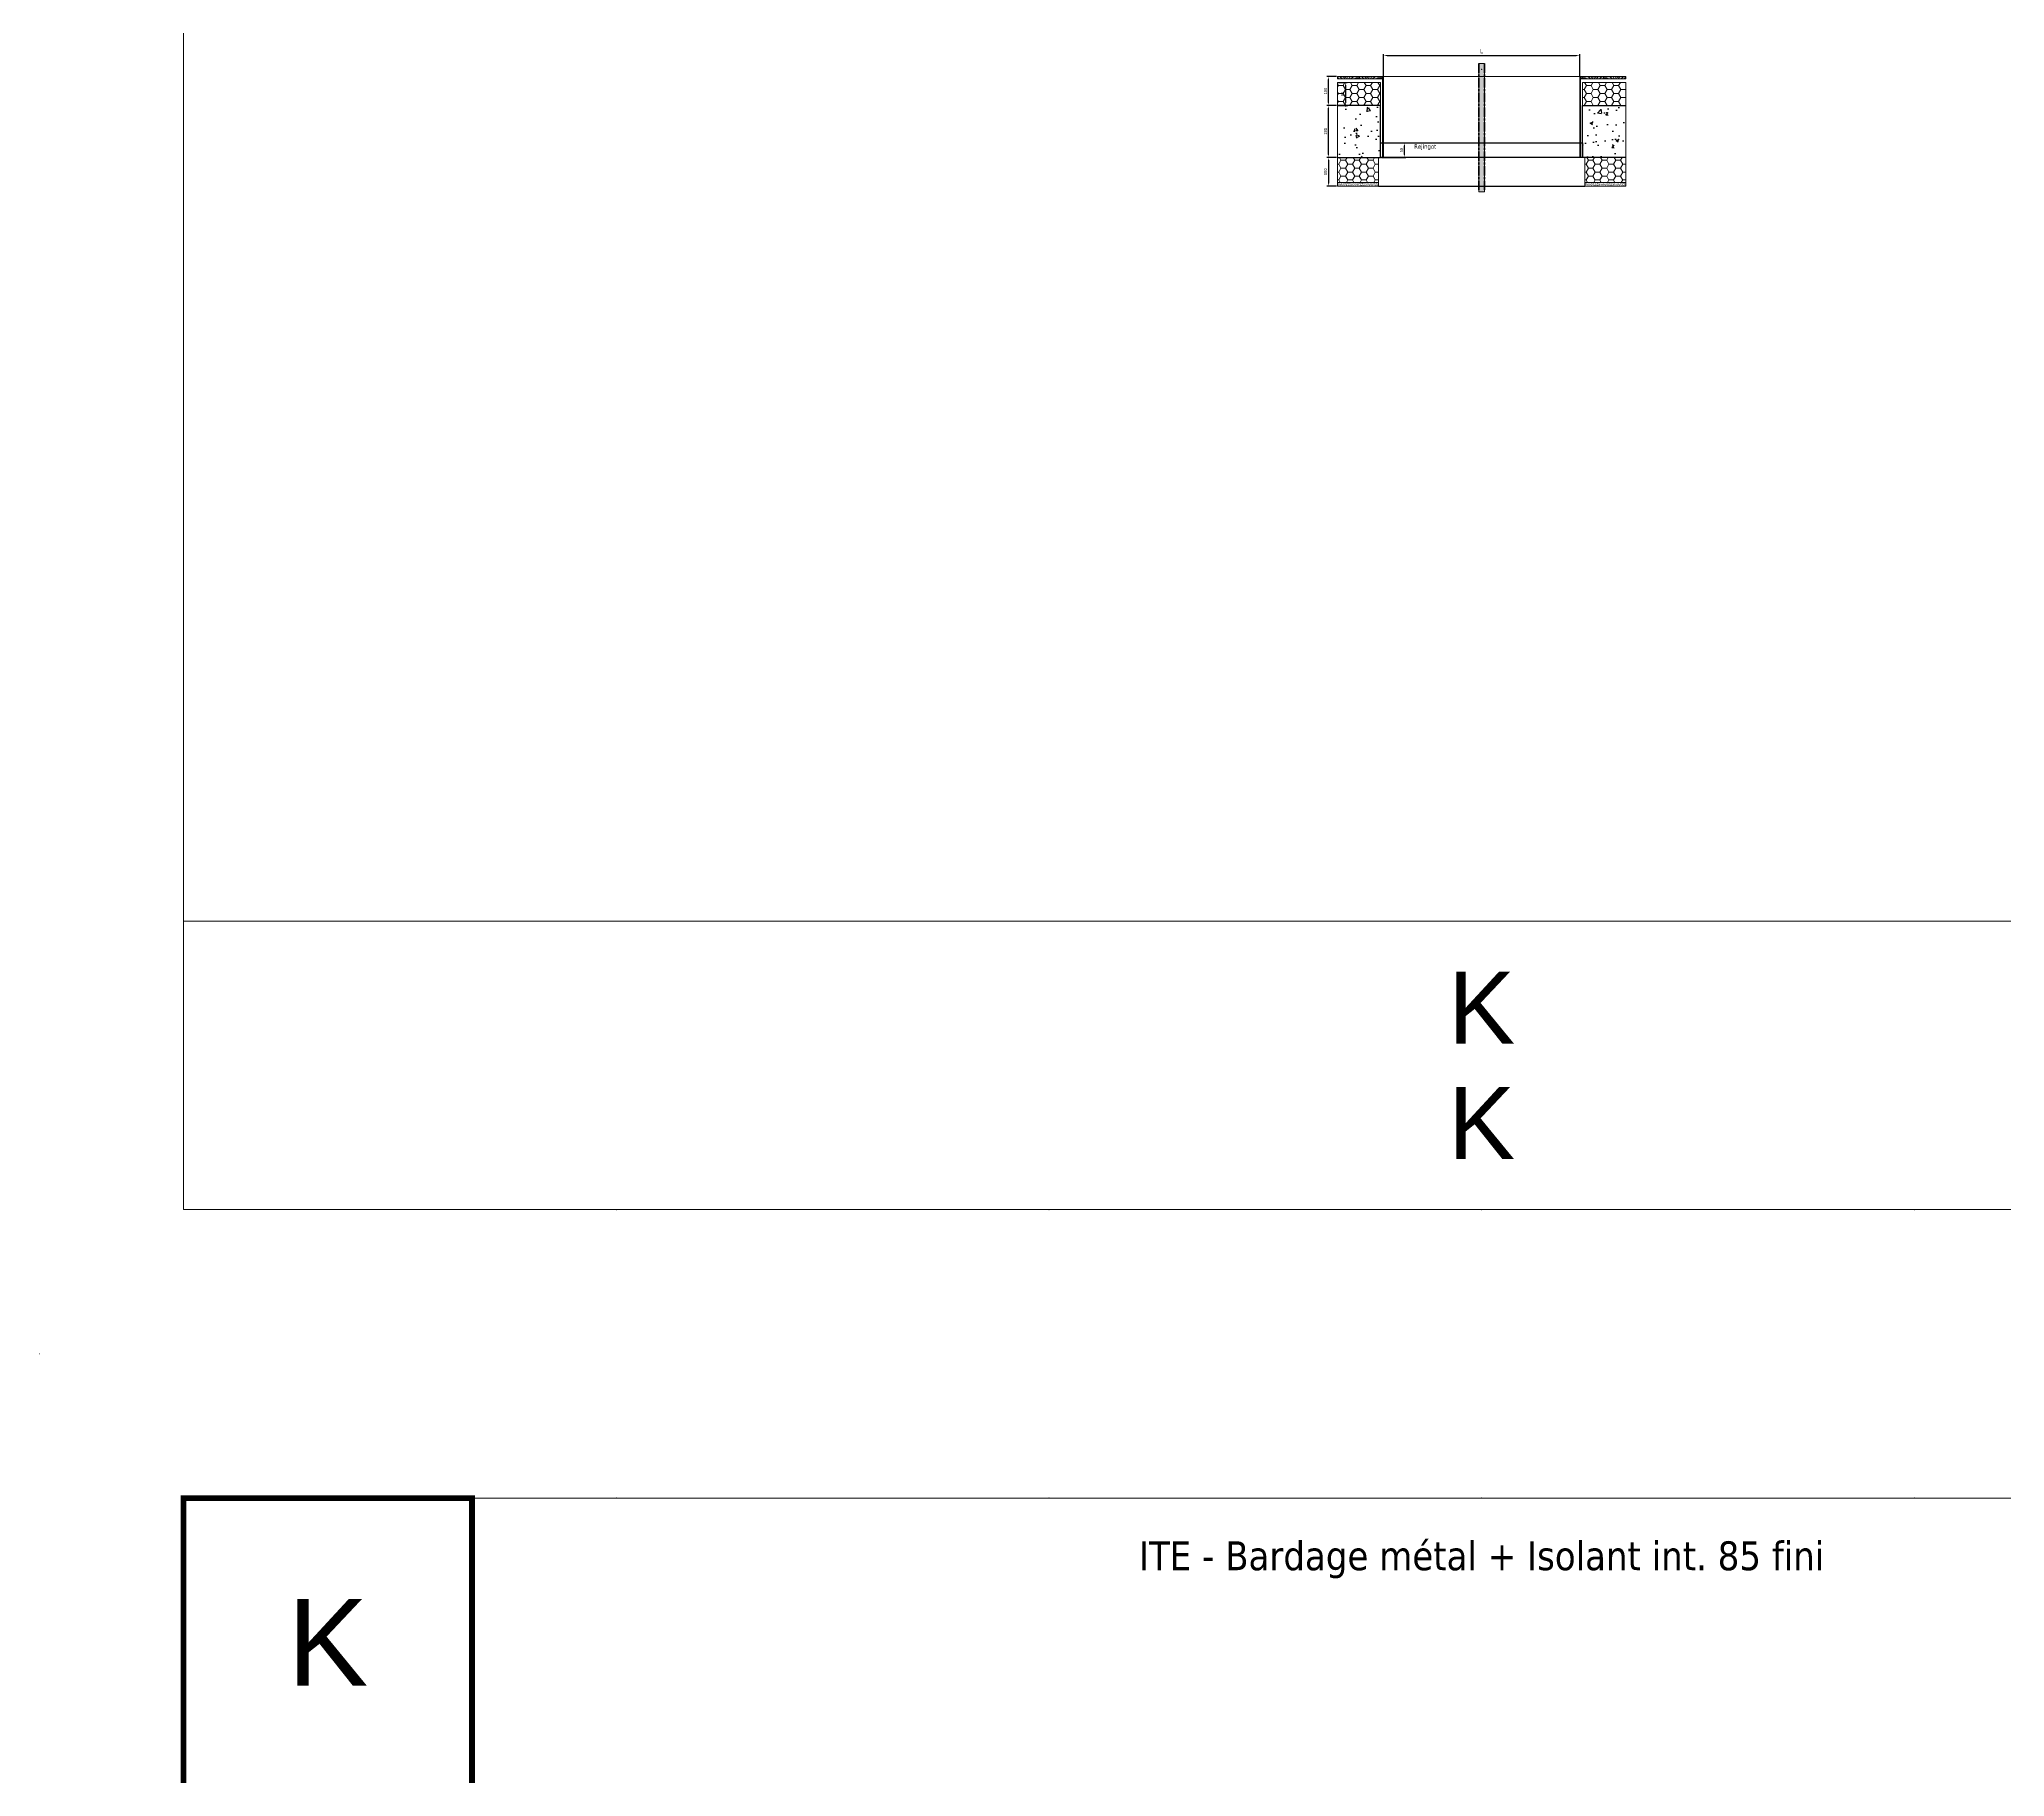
# Model space of a CAD drawing. Header units: millimetres. Extents: x -20000 to 230000, y -17405 to 24510.
# Drawn here: x 100000 to 106813, y -1466 to 4557 of the extents above; entities that cross this region are included whole.
import ezdxf
from ezdxf.enums import TextEntityAlignment as Align

# ---------------------------------------------------------------- set-up
doc = ezdxf.new("R2010")
doc.units = ezdxf.units.MM
doc.header["$PDMODE"] = 35
doc.header["$PDSIZE"] = 0.5
doc.linetypes.add('AXES', pattern=[50.8, 31.75, -6.35, 6.35, -6.35])
doc.layers.get('0').update_dxf_attribs({"lineweight": 13})
doc.layers.get('Defpoints').update_dxf_attribs({"true_color": 0xc2a584})
for name, color, linetype, lineweight in [('0 - 1 (validé)', 3, 'Continuous', 13), ('1 - Aluminium', 150, 'Continuous', 13), ('1 - Axe', 1, 'AXES', 0), ('1 - BETON', 251, 'Continuous', 25), ('1 - Bois', 44, 'Continuous', 13), ('1 - Cotation', 32, 'Continuous', 13), ('1 - Isolant', 132, 'Continuous', 13), ('1 - Platre', 252, 'Continuous', 13), ('1 - Texte', 7, 'Continuous', 13)]:
    doc.layers.add(name, color=color, linetype=linetype, lineweight=lineweight)
for name, color, linetype, lineweight, plot in [('0 - Invisible', 43, 'Continuous', 0, False), ('0 - Trame', 1, 'Continuous', 0, False), ('Non visible', 163, 'Continuous', 25, False)]:
    doc.layers.add(name, color=color, linetype=linetype, lineweight=lineweight, plot=plot)
doc.layers.add('1 - Cache', color=7, linetype='Continuous', lineweight=0, true_color=0xffffff)
doc.styles.get("Standard").update_dxf_attribs({"font": 'ARIALUNI.TTF'})
doc.styles.add('Texte Poralu', font='tahomabd.ttf')
doc.dimstyles.new('100 - 1000', dxfattribs={"dimtxt": 15, "dimasz": 15, "dimexe": 5, "dimexo": 2.5, "dimgap": 8, "dimtad": 1, "dimdec": 1, "dimtxsty": 'Texte Poralu', "dimcen": 10, "dimazin": 0, "dimtfac": 1, "dimtdec": 1, "dimtmove": 0, "dimatfit": 3, "dimfxl": 1, "dimarcsym": 0})
doc.dimstyles.new('30 - 1000', dxfattribs={"dimtxt": 10, "dimasz": 10, "dimexe": 5, "dimexo": 2.5, "dimgap": 5, "dimtad": 1, "dimdec": 1, "dimtxsty": 'Texte Poralu', "dimcen": 5, "dimazin": 0, "dimtfac": 1, "dimtdec": 1, "dimtmove": 0, "dimatfit": 3, "dimfxl": 1, "dimarcsym": 0})

# ---------------------------------------------------------------- blocks, each defined once
blk = doc.blocks.new('Cadre Coupe_Elev')
at = {"const_width": 20}
blk.add_lwpolyline([(500, 9500), (1500, 9500), (1500, 8500), (500, 8500)], close=True, dxfattribs=at)
for p in [(2000, 9500), (3500, 9500), (5000, 9500), (6500, 9500), (2000, 1500), (3500, 1500), (5000, 1500), (6500, 1500), (2000, 500), (3500, 500), (5000, 500), (6500, 500)]:
    blk.add_point(p)
at = {"layer": '0 - Trame'}
for points in [[(500, 500), (9500, 500), (9500, 9500), (500, 9500)], [(500, 1500), (9500, 1500), (9500, 500), (500, 500)]]:
    blk.add_lwpolyline(points, close=True, dxfattribs=at)
for p in [(0, 10000), (10000, 10000), (0, 0), (10000, 0)]:
    blk.add_point(p, dxfattribs=at)
at = {"layer": 'Defpoints'}
for p in [(5000, 3733.5), (5000, 1200), (5000, 1000), (5000, 800)]:
    blk.add_point(p, dxfattribs=at)
at = {"color": 7}
blk.add_attdef('REPERE_1', text='', height=300, dxfattribs=at).set_placement((1000, 9000), align=Align.MIDDLE_CENTER)
at = {"layer": '1 - Texte', "color": 7}
for tag, p in [('DEFINITION1', (5000, 1200)), ('DEFINITION2', (5000, 800))]:
    blk.add_attdef(tag, text='', height=250, dxfattribs=at).set_placement(p, align=Align.MIDDLE_CENTER)
at = {"layer": 'Non visible', "style": 'Texte Poralu'}
for p in [(5447.1, 4905.8), (5447.1, 4605.8)]:
    blk.add_attdef('REPERE_2', text='', height=35, dxfattribs=at).set_placement(p, align=Align.MIDDLE_LEFT)
blk = doc.blocks.new('Rep_châssis')
at = {"style": 'Texte Poralu'}
blk.add_attdef('REP_CHASSIS', text='', height=100, dxfattribs=at).set_placement((0, 0), align=Align.MIDDLE_CENTER)
blk = doc.blocks.new('*U841')
at = {"layer": '1 - Isolant'}
h = blk.add_hatch(dxfattribs=at)
h.set_pattern_fill('HONEY', color=256, scale=5, style=0)
h.set_pattern_definition([(0, (110, 80), (23.8125, 13.74815), [15.875, -31.75]), (120, (110, 80), (-23.8125, 13.74815), [15.875, -31.75]), (60, (110, 80), (5e-08, 27.4963), [-31.75, 15.875])])
h.paths.add_polyline_path([(-150, 0), (0, 0), (0, 80), (-150, 80)])
at = {"layer": '0 - Invisible'}
blk.add_lwpolyline([(-150, 80), (-150, 0)], dxfattribs=at)
at = {"layer": '1 - Isolant'}
blk.add_lwpolyline([(-150, 0), (0, 0), (0, 0), (0, 0), (0, 80), (-150, 80)], dxfattribs=at)
blk = doc.blocks.new('*U835')
at = {"layer": '1 - Isolant'}
h = blk.add_hatch(dxfattribs=at)
h.set_pattern_fill('HONEY', color=256, scale=5)
h.set_pattern_definition([(0, (237.5, -1e-14), (23.8125, 13.74815), [15.875, -31.75]), (120, (237.5, -1e-14), (-23.8125, 13.74815), [15.875, -31.75]), (60, (237.5, -1e-14), (5e-08, 27.4963), [-31.75, 15.875])])
h.paths.add_polyline_path([(-150, -87), (-150, 0), (-7.5, 0), (-7.5, -87)])
at = {"layer": '1 - Platre'}
h = blk.add_hatch(dxfattribs=at)
h.set_pattern_fill('AR-SAND', color=256, scale=0.1)
h.set_pattern_definition([(37.5, (237.5, -1e-14), (-0.160003, 4.894132), [0, -3.8608, 0, -4.318, 0, -4.1275]), (7.5, (237.5, -1e-14), (4.49523, 7.16825), [0, -2.0828, 0, -3.4798, 0, -1.3335]), (327.5, (234.3756, -1e-14), (7.909924, 0.01437), [0, -1.27, 0, -4.572, 0, -5.969]), (317.5, (234.3756, -1e-14), (7.63556, 2.22929), [0, -0.635, 0, -2.9972, 0, -3.429])])
h.paths.add_polyline_path([(-150, -100), (-150, -87), (-7.5, -87), (-7.5, -100)])
at = {"layer": '0 - Invisible'}
for points in [[(-150, -87), (-150, 0)], [(-150, -100), (-150, -87)]]:
    blk.add_lwpolyline(points, dxfattribs=at)
at = {"layer": '1 - Isolant'}
blk.add_lwpolyline([(-150, 0), (-7.5, 0), (-7.5, -87), (-150, -87)], dxfattribs=at)
at = {"layer": '1 - Platre'}
blk.add_lwpolyline([(-150, -87), (-7.5, -87), (-7.5, -100), (-150, -100)], dxfattribs=at)
blk = doc.blocks.new('*U836')
at = {"layer": '1 - Isolant'}
h = blk.add_hatch(dxfattribs=at)
h.set_pattern_fill('HONEY', color=256, scale=5)
h.set_pattern_definition([(0, (47.5, -1e-14), (23.8125, 13.7482), [15.875, -31.75]), (120, (47.5, -1e-14), (-23.8125, 13.7482), [15.875, -31.75]), (60, (47.5, -1e-14), (5e-08, 27.4963), [-31.75, 15.875])])
h.paths.add_polyline_path([(150, -87), (150, 0), (7.5, 0), (7.5, -87)])
at = {"layer": '1 - Platre'}
h = blk.add_hatch(dxfattribs=at)
h.set_pattern_fill('AR-SAND', color=256, scale=0.1)
h.set_pattern_definition([(37.5, (47.5, -1e-14), (-0.16, 4.89413), [0, -3.8608, 0, -4.318, 0, -4.1275]), (7.5, (47.5, -1e-14), (4.49523, 7.16825), [0, -2.0828, 0, -3.4798, 0, -1.3335]), (327.5, (44.3757, -1e-14), (7.90992, 0.01437), [0, -1.27, 0, -4.572, 0, -5.969]), (317.5, (44.376, -1e-14), (7.63556, 2.2293), [0, -0.635, 0, -2.9972, 0, -3.429])])
h.paths.add_polyline_path([(150, -100), (150, -87), (7.5, -87), (7.5, -100)])
at = {"layer": '0 - Invisible'}
for points in [[(150, -87), (150, 0)], [(150, -100), (150, -87)]]:
    blk.add_lwpolyline(points, dxfattribs=at)
at = {"layer": '1 - Isolant'}
blk.add_lwpolyline([(150, 0), (7.5, 0), (7.5, -87), (150, -87)], dxfattribs=at)
at = {"layer": '1 - Platre'}
blk.add_lwpolyline([(150, -87), (7.5, -87), (7.5, -100), (150, -100)], dxfattribs=at)
blk = doc.blocks.new('*U842')
at = {"layer": '1 - Isolant'}
h = blk.add_hatch(dxfattribs=at)
h.set_pattern_fill('HONEY', color=256, scale=5, style=0)
h.set_pattern_definition([(0, (110, 80), (23.8125, 13.74815), [15.875, -31.75]), (120, (110, 80), (-23.8125, 13.74815), [15.875, -31.75]), (60, (110, 80), (5e-08, 27.4963), [-31.75, 15.875])])
h.paths.add_polyline_path([(-150, 0), (0, 0), (0, 80), (-150, 80)])
at = {"layer": '0 - Invisible'}
blk.add_lwpolyline([(-150, 80), (-150, 0)], dxfattribs=at)
at = {"layer": '1 - Isolant'}
blk.add_lwpolyline([(-150, 0), (0, 0), (0, 0), (0, 0), (0, 80), (-150, 80)], dxfattribs=at)
blk = doc.blocks.new('*D1562')
at = {"layer": '1 - Cotation', "color": 0, "lineweight": -2, "transparency": 16777216}
for p, q in [((104660, 4430.4), (104660, 4505.7)), ((104675, 4500.7), (105325, 4500.7)), ((105340, 4430.4), (105340, 4505.7))]:
    blk.add_line(p, q, dxfattribs=at)
at = {"layer": '1 - Cotation', "color": 0, "transparency": 16777216}
for points in [[(104675, 4503.2), (104675, 4498.2), (104660, 4500.7)], [(105325, 4503.2), (105325, 4498.2), (105340, 4500.7)]]:
    blk.add_solid(points, dxfattribs=at)
at = {"layer": 'Defpoints', "color": 0, "transparency": 16777216}
for p in [(105340, 4500.7), (104660, 4427.9), (105340, 4427.9)]:
    blk.add_point(p, dxfattribs=at)
at = {"layer": '1 - Cotation', "color": 0, "transparency": 16777216, "insert": (105000, 4516.2), "char_height": 15, "attachment_point": 5, "style": 'Texte Poralu'}
blk.add_mtext('L', dxfattribs=at)
blk = doc.blocks.new('*U834')
at = {"layer": '1 - BETON'}
h = blk.add_hatch(dxfattribs=at)
h.set_pattern_fill('CONCRETE', color=256, scale=15, style=0, pattern_type=2)
h.set_pattern_definition([(50, (-50, -20), (107.59, -9.413), [11.25, -123.75]), (355, (-50, -20), (-20.813, 112.83), [9, -99]), (100.45, (-41.03, -20.78), (86.776, 103.416), [9.56, -105.17]), (46.184, (-50, 10), (160.086, -24.83), [16.875, -185.625]), (96.636, (-36.66, 7.93), (140.2, 146.12), [14.34, -157.76]), (351.184, (-50, 10), (140.2, 146.12), [13.5, -148.5]), (21, (-35, 2.5), (89.536, -60.393), [11.25, -123.75]), (326, (-35, 2.5), (36.497, 108.773), [9, -99]), (71.45, (-27.54, -2.53), (126.033, 48.38), [9.56, -105.17]), (37.5, (-50, -20), (1.824, 49.934), [0, -97.8, 0, -100.5, 0, -99.375]), (7.5, (-50, -20), (39.46, 59.162), [0, -57.3, 0, -95.55, 0, -37.875]), (327.5, (-83.45, -20), (80.0734, -3.383), [0, -37.5, 0, -117, 0, -155.25]), (317.5, (-98.45, -20), (87.478, 15.016), [0, -48.75, 0, -77.7, 0, -110.25])])
h.paths.add_polyline_path([(150, 180), (150, 0), (0, 0), (0, 180)])
at = {"layer": '0 - Invisible'}
blk.add_lwpolyline([(150, 180), (150, 0)], dxfattribs=at)
at = {"layer": '1 - BETON'}
blk.add_lwpolyline([(150, 0), (0, 0), (0, 180), (150, 180)], dxfattribs=at)
blk = doc.blocks.new('*U833')
at = {"layer": '1 - BETON'}
h = blk.add_hatch(dxfattribs=at)
h.set_pattern_fill('CONCRETE', color=256, scale=15, style=0, pattern_type=2)
h.set_pattern_definition([(50, (-50, -20), (107.59, -9.413), [11.25, -123.75]), (355, (-50, -20), (-20.813, 112.83), [9, -99]), (100.45, (-41.03, -20.78), (86.776, 103.416), [9.56, -105.17]), (46.184, (-50, 10), (160.086, -24.83), [16.875, -185.625]), (96.636, (-36.66, 7.93), (140.2, 146.12), [14.34, -157.76]), (351.184, (-50, 10), (140.2, 146.12), [13.5, -148.5]), (21, (-35, 2.5), (89.536, -60.393), [11.25, -123.75]), (326, (-35, 2.5), (36.497, 108.773), [9, -99]), (71.45, (-27.54, -2.53), (126.033, 48.38), [9.56, -105.17]), (37.5, (-50, -20), (1.824, 49.934), [0, -97.8, 0, -100.5, 0, -99.375]), (7.5, (-50, -20), (39.46, 59.162), [0, -57.3, 0, -95.55, 0, -37.875]), (327.5, (-83.45, -20), (80.0734, -3.383), [0, -37.5, 0, -117, 0, -155.25]), (317.5, (-98.45, -20), (87.478, 15.016), [0, -48.75, 0, -77.7, 0, -110.25])])
h.paths.add_polyline_path([(150, 180), (150, 0), (0, 0), (0, 180)])
at = {"layer": '0 - Invisible'}
blk.add_lwpolyline([(150, 180), (150, 0)], dxfattribs=at)
at = {"layer": '1 - BETON'}
blk.add_lwpolyline([(150, 0), (0, 0), (0, 180), (150, 180)], dxfattribs=at)
blk = doc.blocks.new('*D1563')
at = {"layer": 'Defpoints', "color": 0, "lineweight": -2, "transparency": 16777216}
for p, q in [((104497.5, 4327.9), (104464, 4327.9)), ((104469, 4157.9), (104469, 4317.9)), ((104497.5, 4147.9), (104464, 4147.9))]:
    blk.add_line(p, q, dxfattribs=at)
at = {"layer": 'Defpoints', "color": 0, "transparency": 16777216}
for p in [(104469, 4327.9), (104500, 4327.9), (104500, 4147.9)]:
    blk.add_point(p, dxfattribs=at)
for points in [[(104467.3, 4317.9), (104470.6, 4317.9), (104469, 4327.9)], [(104467.3, 4157.9), (104470.6, 4157.9), (104469, 4147.9)]]:
    blk.add_solid(points, dxfattribs=at)
at = {"layer": 'Defpoints', "color": 0, "transparency": 16777216, "insert": (104458.8, 4237.9), "char_height": 10, "attachment_point": 5, "rotation": 90, "style": 'Texte Poralu'}
blk.add_mtext('180', dxfattribs=at)
blk = doc.blocks.new('*D1564')
at = {"layer": '1 - Cotation', "color": 0, "lineweight": -2, "transparency": 16777216}
for p, q in [((104497.5, 4147.9), (104464, 4147.9)), ((104469, 4137.9), (104469, 4057.9)), ((104497.5, 4047.9), (104464, 4047.9))]:
    blk.add_line(p, q, dxfattribs=at)
at = {"layer": '1 - Cotation', "color": 0, "transparency": 16777216}
for points in [[(104467.3, 4137.9), (104470.6, 4137.9), (104469, 4147.9)], [(104467.3, 4057.9), (104470.6, 4057.9), (104469, 4047.9)]]:
    blk.add_solid(points, dxfattribs=at)
at = {"layer": 'Defpoints', "color": 0, "transparency": 16777216}
for p in [(104500, 4147.9), (104469, 4047.9), (104500, 4047.9)]:
    blk.add_point(p, dxfattribs=at)
at = {"layer": '1 - Cotation', "color": 0, "transparency": 16777216, "insert": (104458.8, 4097.9), "char_height": 10, "attachment_point": 5, "rotation": 90, "style": 'Texte Poralu'}
blk.add_mtext('100', dxfattribs=at)
blk = doc.blocks.new('*D1565')
at = {"layer": 'Defpoints', "color": 0, "lineweight": -2, "transparency": 16777216}
for p, q in [((104497.5, 4427.9), (104464, 4427.9)), ((104469, 4337.9), (104469, 4417.9)), ((104497.5, 4327.9), (104464, 4327.9))]:
    blk.add_line(p, q, dxfattribs=at)
at = {"layer": 'Defpoints', "color": 0, "transparency": 16777216}
for p in [(104469, 4427.9), (104500, 4427.9), (104500, 4327.9)]:
    blk.add_point(p, dxfattribs=at)
for points in [[(104467.3, 4417.9), (104470.6, 4417.9), (104469, 4427.9)], [(104467.3, 4337.9), (104470.6, 4337.9), (104469, 4327.9)]]:
    blk.add_solid(points, dxfattribs=at)
at = {"layer": 'Defpoints', "color": 0, "transparency": 16777216, "insert": (104458.8, 4377.9), "char_height": 10, "attachment_point": 5, "rotation": 90, "style": 'Texte Poralu'}
blk.add_mtext('100', dxfattribs=at)
blk = doc.blocks.new('*U844')
at = {"layer": '1 - Aluminium'}
h = blk.add_hatch(dxfattribs=at)
h.set_pattern_fill('ANSI32,_I', color=256, scale=0.5, style=2)
h.set_pattern_definition([(45, (-67442.9827, -44957.6387), (-3.36759605, 3.36759605), []), (45, (-67440.7376, -44957.6387), (-3.36759605, 3.36759605), [])])
h.paths.add_polyline_path([(0, 0), (3, 0), (3, 280), (0, 280)])
at = {"layer": '1 - Cache'}
h = blk.add_hatch(color=256, dxfattribs=at)
h.dxf.hatch_style = 2
h.paths.add_polyline_path([(0, 0), (3, 0), (3, 280), (0, 280)])
at = {"layer": '1 - Aluminium'}
blk.add_lwpolyline([(0, 0), (3, 0), (3, 280), (0, 280)], close=True, dxfattribs=at)
blk = doc.blocks.new('*U843')
at = {"layer": '1 - Bois'}
h = blk.add_hatch(dxfattribs=at)
h.set_pattern_fill('352', color=256, scale=75, style=0, pattern_type=2)
h.set_pattern_definition([(0, (158.25, -17), (75, 75), [22.5, -52.5]), (0, (158.25, -13.25), (75, 75), [22.5, -52.5]), (0, (162, -5.75), (75, 75), [15, -60]), (0, (165.75, 1.75), (75, 75), [11.25, -63.75]), (0, (165.75, 9.25), (75, 75), [7.5, -67.5]), (0, (147, 16.75), (75, 75), [3.75, -18.75, 3.75, -48.75]), (0, (158.25, 20.5), (75, 75), [3.75, -30, 11.25, -30]), (0, (173.25, 24.25), (75, 75), [3.75, -3.75, 3.75, -63.75]), (0, (169.5, 28), (75, 75), [3.75, -71.25]), (0, (165.75, 35.5), (75, 75), [11.25, -63.75]), (0, (165.75, 43), (75, 75), [15, -60]), (0, (162, 50.5), (75, 75), [18.75, -22.5, 3.75, -30]), (90, (132, 5.5), (-75, 75), [3.75, -7.5, 18.75, -45]), (90, (135.75, 13), (-75, 75), [3.75, -3.75, 11.25, -56.25]), (90, (139.5, 43), (-75, 75), [7.5, -67.5]), (90, (143.25, 13), (-75, 75), [15, -22.5, 3.75, -33.75]), (90, (147, 54.25), (-75, 75), [3.75, -71.25]), (90, (150.75, 16.75), (-75, 75), [11.25, -63.75]), (90, (158.25, 20.5), (-75, 75), [7.5, -67.5]), (90, (165.75, 20.5), (-75, 75), [3.75, -11.25, 11.25, -48.75]), (90, (169.5, 24.25), (-75, 75), [3.75, -71.25]), (90, (173.25, 9.25), (-75, 75), [10.5, -64.5]), (90, (177, -5.75), (-75, 75), [7.5, -67.5]), (90, (184.5, 24.25), (-75, 75), [3.75, -71.25]), (90, (192, 20.5), (-75, 75), [11.25, -63.75]), (90, (199.5, 20.5), (-75, 75), [11.25, -63.75]), (45, (188.25, -9.5), (8e-15, 75), [5.303, -5.303, 5.303, -90.156]), (45, (173.25, 9.25), (8e-15, 75), [10.607, -95.46]), (45, (143.25, 46.75), (8e-15, 75), [10.607, -95.46]), (45, (158.25, 28), (8e-15, 75), [10.607, -95.46]), (45, (162, 13), (8e-15, 75), [10.607, -95.46]), (45, (184.5, -2), (8e-15, 75), [10.607, -95.46]), (45, (177, 1.75), (8e-15, 75), [15.91, -90.156]), (45, (154.5, 35.5), (8e-15, 75), [5.303, -100.763]), (45, (150.75, 43), (8e-15, 75), [5.303, -100.763]), (45, (180.75, 43), (8e-15, 75), [5.303, -100.763]), (45, (150.75, 5.5), (8e-15, 75), [5.303, -100.763]), (45, (192, 31.75), (8e-15, 75), [5.303, -100.763]), (45, (165.75, 24.25), (8e-15, 75), [5.303, -100.763]), (45, (173.25, 31.75), (8e-15, 75), [5.303, -100.763]), (135, (169.5, 16.75), (-75, 8e-15), [5.303, -5.303, 15.91, -79.55]), (135, (180.75, 16.75), (-75, 8e-15), [5.303, -100.763]), (135, (180.75, -9.5), (-75, 8e-15), [5.303, -100.763]), (135, (165.75, 9.25), (-75, 8e-15), [5.303, -100.763]), (135, (177, 24.25), (-75, 8e-15), [5.303, -100.763]), (135, (158.25, 5.5), (-75, 8e-15), [5.303, -100.763]), (135, (188.25, 5.5), (-75, 8e-15), [5.303, -100.763]), (135, (135.75, -17), (-75, 8e-15), [5.303, -100.763]), (135, (139.5, -13.25), (-75, 8e-15), [10.607, -95.46]), (135, (143.25, -9.5), (-75, 8e-15), [10.607, -95.46]), (135, (150.75, -9.5), (-75, 8e-15), [10.607, -95.46]), (135, (154.5, -2), (-75, 8e-15), [10.607, -95.46]), (135, (184.5, 28), (-75, 8e-15), [10.607, -95.46]), (135, (199.5, -9.5), (-75, 8e-15), [10.607, -95.46]), (135, (203.25, 50.5), (-75, 8e-15), [10.607, -95.46]), (135, (203.25, 43), (-75, 8e-15), [10.607, -95.46]), (135, (195.75, 39.25), (-75, 8e-15), [10.607, -95.46]), (135, (143.25, 39.25), (-75, 8e-15), [15.91, -90.156]), (135, (192, 31.75), (-75, 8e-15), [15.91, -90.156]), (26.565, (150.75, 54.25), (75, 3e-08), [8.385, -159.32]), (26.565, (150.75, 16.75), (75, 3e-08), [8.385, -159.32]), (26.565, (158.25, 39.25), (75, 3e-08), [8.385, -159.32]), (26.565, (180.75, -13.25), (75, 3e-08), [8.385, -159.32]), (26.565, (177, -5.75), (75, 3e-08), [8.385, -159.32]), (26.565, (154.5, 9.25), (75, 3e-08), [8.385, -159.32]), (26.565, (154.5, 46.75), (75, 3e-08), [8.385, -159.32]), (26.565, (177, 24.25), (75, 3e-08), [16.77, -150.935]), (63.435, (177, 35.5), (4e-09, 75), [8.385, -159.32]), (63.435, (188.25, 13), (4e-09, 75), [8.385, -159.32]), (63.435, (150.75, 28), (4e-09, 75), [8.385, -159.32]), (63.435, (135.75, 31.75), (4e-09, 75), [8.385, -159.32]), (63.435, (180.75, 16.75), (4e-09, 75), [8.385, -159.32]), (63.435, (173.25, 16.75), (4e-09, 75), [8.385, -159.32]), (63.435, (143.25, 28), (4e-09, 75), [16.77, -150.935]), (63.435, (199.5, 1.75), (4e-09, 75), [16.77, -150.935]), (63.435, (192, 5.5), (4e-09, 75), [16.77, -150.935]), (116.565, (132, -5.75), (-3e-08, 75), [8.385, -159.32]), (116.565, (132, 35.5), (-3e-08, 75), [8.385, -159.32]), (116.565, (147, -17), (-3e-08, 75), [8.385, -159.32]), (116.565, (139.5, 50.5), (-3e-08, 75), [8.385, -159.32]), (116.565, (147, 5.5), (-3e-08, 75), [8.385, -159.32]), (116.565, (162, 13), (-3e-08, 75), [8.385, -159.32]), (116.565, (169.5, 28), (-3e-08, 75), [8.385, -159.32]), (116.565, (135.75, -2), (2e-05, 75), [8.385, -159.32]), (116.565, (154.5, 9.25), (-3e-08, 75), [8.385, -159.32]), (116.565, (177, 1.75), (-3e-08, 75), [8.385, -159.32]), (116.565, (184.5, 9.25), (-3e-08, 75), [8.385, -159.32]), (116.565, (199.5, 31.75), (-3e-08, 75), [8.385, -159.32]), (116.565, (143.25, 54.25), (-3e-08, 75), [8.385, -159.32]), (116.565, (132, 50.5), (-3e-08, 75), [16.77, -150.935]), (116.565, (143.25, -2), (-3e-08, 75), [16.77, -150.935]), (153.435, (132, -13.25), (-75, 4e-09), [8.385, -159.32]), (153.435, (195.75, -17), (-75, 4e-09), [8.385, -159.32]), (153.435, (192, 20.5), (-75, 4e-09), [8.385, -159.32]), (153.435, (162, -5.75), (-75, 4e-09), [8.385, -159.32]), (153.435, (158.25, -13.25), (-75, 4e-09), [8.385, -159.32]), (153.435, (165.75, 1.75), (-75, 4e-09), [8.385, -159.32]), (153.435, (188.25, 46.75), (-75, 4e-09), [8.385, -159.32]), (153.435, (195.75, 50.5), (-75, 4e-09), [16.77, -150.935])])
h.paths.add_polyline_path([(0, 0), (157, 0), (157, 8), (0, 8)])
at = {"layer": '1 - Cache'}
h = blk.add_hatch(color=256, dxfattribs=at)
h.dxf.hatch_style = 2
h.paths.add_polyline_path([(0, 0), (157, 0), (157, 8), (0, 8)])
at = {"layer": '1 - Bois'}
blk.add_lwpolyline([(0, 0), (157, 0), (157, 8), (0, 8)], close=True, dxfattribs=at)
blk = doc.blocks.new('*D1566')
at = {"layer": 'Defpoints', "color": 0, "lineweight": -2, "transparency": 16777216}
for p, q in [((104502.5, 4407.9), (104534, 4407.9)), ((104529, 4337.9), (104529, 4397.9)), ((104502.5, 4327.9), (104534, 4327.9))]:
    blk.add_line(p, q, dxfattribs=at)
at = {"layer": 'Defpoints', "color": 0, "transparency": 16777216}
for p in [(104500, 4407.9), (104529, 4407.9), (104500, 4327.9)]:
    blk.add_point(p, dxfattribs=at)
for points in [[(104527.3, 4397.9), (104530.7, 4397.9), (104529, 4407.9)], [(104527.3, 4337.9), (104530.7, 4337.9), (104529, 4327.9)]]:
    blk.add_solid(points, dxfattribs=at)
at = {"layer": 'Defpoints', "color": 0, "transparency": 16777216, "insert": (104518.8, 4367.9), "char_height": 10, "attachment_point": 5, "rotation": 90, "style": 'Texte Poralu'}
blk.add_mtext('80', dxfattribs=at)
blk = doc.blocks.new('*D1569')
at = {"layer": '1 - Cotation', "color": 0, "lineweight": -2, "transparency": 16777216}
for p, q in [((104652.5, 4197.9), (104737.6, 4197.9)), ((104732.6, 4157.9), (104732.6, 4187.9)), ((104652.5, 4147.9), (104737.6, 4147.9))]:
    blk.add_line(p, q, dxfattribs=at)
at = {"layer": '1 - Cotation', "color": 0, "transparency": 16777216}
for points in [[(104731, 4187.9), (104734.3, 4187.9), (104732.6, 4197.9)], [(104731, 4157.9), (104734.3, 4157.9), (104732.6, 4147.9)]]:
    blk.add_solid(points, dxfattribs=at)
at = {"layer": 'Defpoints', "color": 0, "transparency": 16777216}
for p in [(104650, 4197.9), (104732.6, 4197.9), (104650, 4147.9)]:
    blk.add_point(p, dxfattribs=at)
at = {"layer": '1 - Cotation', "color": 0, "transparency": 16777216, "insert": (104722.4, 4172.9), "char_height": 10, "attachment_point": 5, "rotation": 90, "style": 'Texte Poralu'}
blk.add_mtext('50', dxfattribs=at)
blk = doc.blocks.new('*U1462')
at = {"layer": '1 - Cache'}
blk.add_hatch(color=256, dxfattribs=at).paths.add_polyline_path([(-10, 20), (-10, -425), (10, -425), (10, 20)])
at = {"layer": '0 - Invisible'}
blk.add_lwpolyline([(-10, 20), (-10, -425), (10, -425), (10, 20)], close=True, dxfattribs=at)
for p in [(0, 0), (0, -405)]:
    blk.add_point(p, dxfattribs=at)
at = {"layer": '1 - Axe', "lineweight": 50}
for p, q in [((-10, 20), (-10, -425)), ((10, 20), (10, -425))]:
    blk.add_line(p, q, dxfattribs=at)

msp = doc.modelspace()

# ---------------------------------------------------------------- linework, layer by layer
at = {"layer": '1 - BETON'}
msp.add_line((104642.5, 4047.93), (105357.5, 4047.93), dxfattribs=at)
msp.add_lwpolyline([(104650, 4167.93), (104650, 4167.93), (104650, 4197.93), (105350, 4197.93), (105350, 4167.93), (105350, 4167.93), (105350, 4147.93), (104650, 4147.93)], close=True, dxfattribs=at)
at = {"layer": '1 - Bois', "ltscale": 2}
msp.add_line((104660, 4427.93), (105340, 4427.93), dxfattribs=at)

# ---------------------------------------------------------------- block references
for name, p in [('*U1462', (105000, 4452.93)), ('*U844', (105340, 4147.93)), ('*U834', (105350, 4147.93)), ('*U835', (104650, 4147.93)), ('*U836', (105350, 4147.93))]:
    msp.add_blockref(name, p)
at = {"xscale": -1}
for name, p, rotation in [('*U843', (104500, 4427.93), 180.0000749115409), ('*U844', (104660, 4147.93), 359.9999999999984), ('*U842', (105350, 4327.93), 359.9999598587287)]:
    msp.add_blockref(name, p, dxfattribs=dict(at, rotation=rotation))
for name, p, rotation in [('*U841', (104650, 4327.93), 4.014127135292442e-05), ('*U843', (105500, 4427.93), 179.9999598587278)]:
    msp.add_blockref(name, p, dxfattribs=dict(rotation=rotation))
msp.add_blockref('*U833', (104650, 4147.93), dxfattribs=at)
at = {"layer": '0 - 1 (validé)'}
for p in [(90000, 0), (90000, -10000)]:
    msp.add_blockref('Cadre Coupe_Elev', p, dxfattribs=at)
ref = msp.add_blockref('Cadre Coupe_Elev', (100000, 0), dxfattribs=at)
ref.add_attrib('DEFINITION1', 'K', dxfattribs={"layer": '1 - Texte', "color": 7, "height": 250}).set_placement((105000, 1200), align=Align.MIDDLE_CENTER)
ref.add_attrib('DEFINITION2', 'K', dxfattribs={"layer": '1 - Texte', "color": 7, "height": 250}).set_placement((105000, 800), align=Align.MIDDLE_CENTER)
ref = msp.add_blockref('Cadre Coupe_Elev', (100000, -10000), dxfattribs=at)
ref.add_attrib('REPERE_1', 'K', dxfattribs={"layer": '0', "color": 7, "height": 300}).set_placement((101000, -1000), align=Align.MIDDLE_CENTER)
at = {"layer": 'Non visible'}
msp.add_blockref('Rep_châssis', (105000, -700), dxfattribs=at).add_auto_attribs({'REP_CHASSIS': 'ITE - Bardage métal + Isolant int. 85 fini'})

# ---------------------------------------------------------------- texts
at = {"layer": '1 - Texte', "insert": (104766.14, 4193.01), "char_height": 15, "attachment_point": 1, "style": 'Texte Poralu'}
msp.add_mtext_dynamic_manual_height_columns('Rejingot', width=98.0024, gutter_width=300, heights=[0], dxfattribs=at)

# ---------------------------------------------------------------- dimensions: what is measured, and where the dimension line sits
at = {"layer": '1 - Cotation'}
dim = msp.add_linear_dim(base=(105340, 4500.74), p1=(104660, 4427.93), p2=(105340, 4427.93), text='L', dimstyle='100 - 1000', dxfattribs=at)
dim.commit()
dim.dimension.update_dxf_attribs({"geometry": '*D1562', "text_midpoint": (105000, 4516.24)})
for base, p1, p2, picture, middle in [((104732.62, 4197.93), (104650, 4147.93), (104650, 4197.93), '*D1569', (104722.42, 4172.93)), ((104468.98, 4047.93), (104500, 4147.93), (104500, 4047.93), '*D1564', (104458.77, 4097.93))]:
    dim = msp.add_linear_dim(base=base, p1=p1, p2=p2, angle=90, dimstyle='30 - 1000', dxfattribs=at)
    dim.commit()
    dim.dimension.update_dxf_attribs({"geometry": picture, "text_midpoint": middle})
at = {"layer": 'Defpoints'}
for base, p1, p2, picture, middle in [((104468.98, 4427.93), (104500, 4327.93), (104500, 4427.93), '*D1565', (104458.77, 4377.93)), ((104529, 4407.93), (104500, 4327.93), (104500, 4407.93), '*D1566', (104518.78, 4367.93)), ((104468.98, 4327.93), (104500, 4147.93), (104500, 4327.93), '*D1563', (104458.75, 4237.93))]:
    dim = msp.add_linear_dim(base=base, p1=p1, p2=p2, angle=90, dimstyle='30 - 1000', dxfattribs=at)
    dim.commit()
    dim.dimension.update_dxf_attribs({"geometry": picture, "text_midpoint": middle})

doc.saveas('drawing.dxf')
